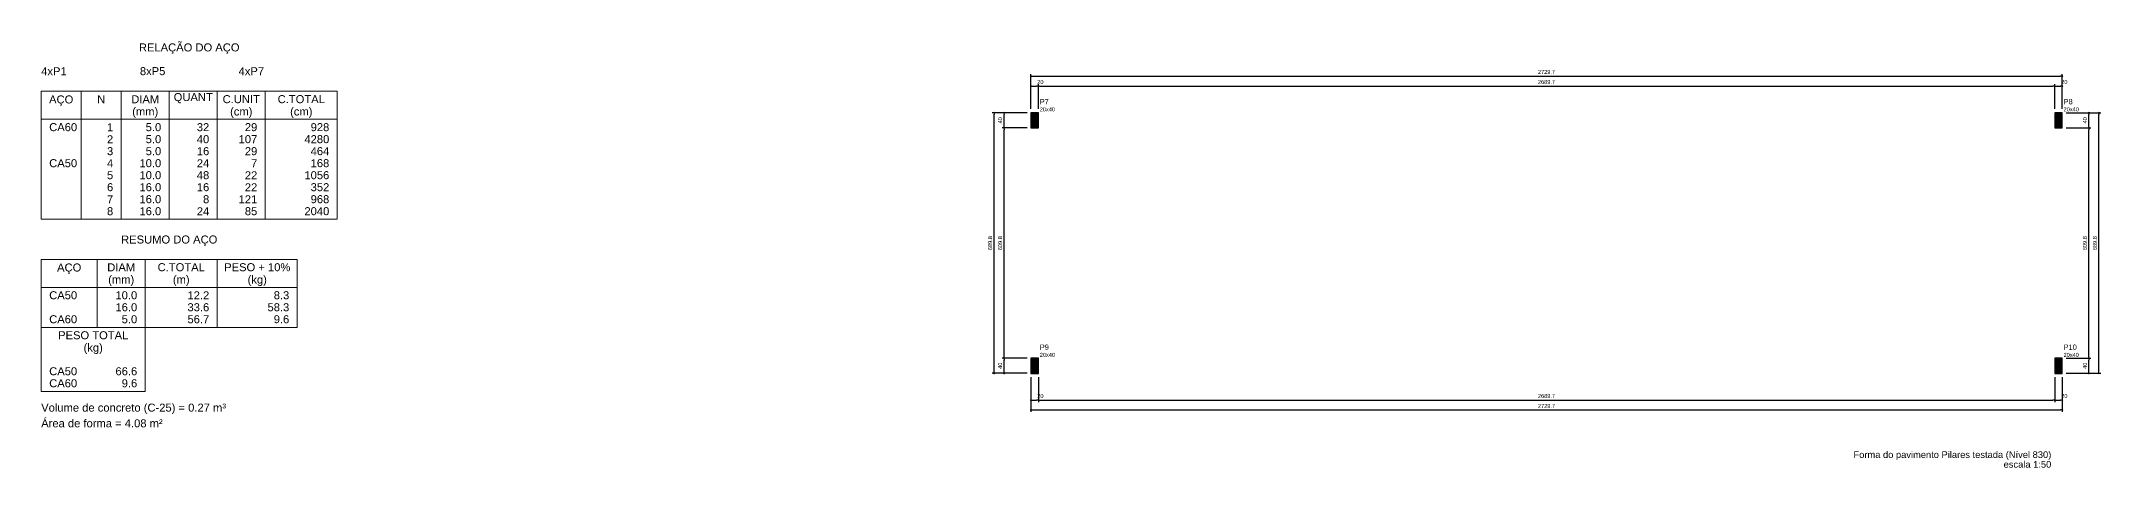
# Model space of a CAD drawing. Header units: millimetres. Extents: x 180 to 11148, y -1598 to 1045.
# Drawn here: x 3029.9 to 3138.9, y 18.9 to 41.5 of the extents above; entities that cross this region are included whole.
import ezdxf

# ---------------------------------------------------------------- set-up
doc = ezdxf.new("R2010")
doc.units = ezdxf.units.MM
doc.header["$MEASUREMENT"] = 0
for name, color, linetype, lineweight in [('DT-Relação do aço', 9, 'Continuous', 5), ('FO-Cotas', 5, 'Continuous', 5), ('FO-Hachura pilar que morre', 106, 'Continuous', 5), ('FO-Pilares', 4, 'Continuous', 30), ('FO-Textos dos pilares', 7, 'Continuous', 5), ('FO-Títulos', 1, 'Continuous', 20)]:
    doc.layers.add(name, color=color, linetype=linetype, lineweight=lineweight)
doc.styles.add('Arial', font='arial.ttf')
doc.dimstyles.new('UM_50.000000', dxfattribs={"dimtxt": 0.18, "dimasz": 0.1, "dimexe": 0.1, "dimexo": 0.2, "dimgap": 0, "dimtad": 1, "dimtih": 1, "dimtoh": 1, "dimdec": 1, "dimlfac": 50, "dimzin": 0, "dimdsep": 46, "dimtxsty": 'Standard', "dimcen": 0.09, "dimdle": 0.1, "dimadec": 1, "dimazin": 2, "dimtfac": 1, "dimtdec": 4, "dimtofl": 0, "dimtmove": 0, "dimatfit": 3, "dimfxl": 1, "dimtolj": 1, "dimarcsym": 0})

# ---------------------------------------------------------------- blocks, each defined once
blk = doc.blocks.new('_Dot')
at = {"color": 0, "linetype": 'ByBlock', "lineweight": -2}
blk.add_line((-0.5, 0), (-1, 0), dxfattribs=at)
at = {"color": 0, "linetype": 'ByBlock', "const_width": 0.5}
blk.add_lwpolyline([(-0.25, 0, 1), (0.25, 0, 1)], format="xyb", close=True, dxfattribs=at)
blk = doc.blocks.new('*D821')
at = {"layer": 'Defpoints', "color": 0, "transparency": 16777216}
for p in [(3082.67, 39.14), (3082.27, 37.73), (3082.67, 37.73)]:
    blk.add_point(p, dxfattribs=at)
at = {"layer": 'FO-Cotas', "color": 0, "lineweight": -2, "transparency": 16777216}
for p, q in [((3082.27, 37.93), (3082.27, 39.24)), ((3082.37, 39.14), (3082.57, 39.14)), ((3082.67, 37.93), (3082.67, 39.24))]:
    blk.add_line(p, q, dxfattribs=at)
at = {"layer": 'FO-Cotas', "color": 0, "lineweight": -2, "transparency": 16777216, "xscale": 0.1000000014901161, "yscale": 0.1000000014901161, "zscale": 0.1000000014901161, "rotation": 180}
blk.add_blockref('_Dot', (3082.27, 39.14), dxfattribs=at)
at = {"layer": 'FO-Cotas', "color": 0, "lineweight": -2, "transparency": 16777216, "xscale": 0.1000000014901161, "yscale": 0.1000000014901161, "zscale": 0.1000000014901161}
blk.add_blockref('_Dot', (3082.67, 39.14), dxfattribs=at)
at = {"layer": 'FO-Cotas', "transparency": 16777216, "insert": (3082.77, 39.36), "char_height": 0.212, "attachment_point": 5, "rotation": 0.0057, "style": 'Arial'}
blk.add_mtext('\\A1;20', dxfattribs=at)
blk = doc.blocks.new('*D822')
at = {"layer": 'Defpoints', "color": 0, "transparency": 16777216}
for p in [(3136.46, 39.14), (3082.67, 37.73), (3136.46, 37.73)]:
    blk.add_point(p, dxfattribs=at)
at = {"layer": 'FO-Cotas', "color": 0, "lineweight": -2, "transparency": 16777216}
for p, q in [((3082.67, 37.93), (3082.67, 39.24)), ((3082.77, 39.14), (3136.36, 39.14)), ((3136.46, 37.93), (3136.46, 39.24))]:
    blk.add_line(p, q, dxfattribs=at)
at = {"layer": 'FO-Cotas', "color": 0, "lineweight": -2, "transparency": 16777216, "xscale": 0.1000000014901161, "yscale": 0.1000000014901161, "zscale": 0.1000000014901161, "rotation": 180}
blk.add_blockref('_Dot', (3082.67, 39.14), dxfattribs=at)
at = {"layer": 'FO-Cotas', "color": 0, "lineweight": -2, "transparency": 16777216, "xscale": 0.1000000014901161, "yscale": 0.1000000014901161, "zscale": 0.1000000014901161}
blk.add_blockref('_Dot', (3136.46, 39.14), dxfattribs=at)
at = {"layer": 'FO-Cotas', "transparency": 16777216, "insert": (3109.56, 39.36), "char_height": 0.212, "attachment_point": 5, "rotation": 0.0057, "style": 'Arial'}
blk.add_mtext('\\A1;2689.7', dxfattribs=at)
blk = doc.blocks.new('*D823')
at = {"layer": 'Defpoints', "color": 0, "transparency": 16777216}
for p in [(3136.86, 39.14), (3136.46, 37.73), (3136.86, 37.73)]:
    blk.add_point(p, dxfattribs=at)
at = {"layer": 'FO-Cotas', "color": 0, "lineweight": -2, "transparency": 16777216}
for p, q in [((3136.46, 37.93), (3136.46, 39.24)), ((3136.56, 39.14), (3136.76, 39.14)), ((3136.86, 37.93), (3136.86, 39.24))]:
    blk.add_line(p, q, dxfattribs=at)
at = {"layer": 'FO-Cotas', "color": 0, "lineweight": -2, "transparency": 16777216, "xscale": 0.1000000014901161, "yscale": 0.1000000014901161, "zscale": 0.1000000014901161, "rotation": 180}
blk.add_blockref('_Dot', (3136.46, 39.14), dxfattribs=at)
at = {"layer": 'FO-Cotas', "color": 0, "lineweight": -2, "transparency": 16777216, "xscale": 0.1000000014901161, "yscale": 0.1000000014901161, "zscale": 0.1000000014901161}
blk.add_blockref('_Dot', (3136.86, 39.14), dxfattribs=at)
at = {"layer": 'FO-Cotas', "transparency": 16777216, "insert": (3136.97, 39.36), "char_height": 0.212, "attachment_point": 5, "rotation": 0.0057, "style": 'Arial'}
blk.add_mtext('\\A1;20', dxfattribs=at)
blk = doc.blocks.new('*D824')
at = {"layer": 'Defpoints', "color": 0, "transparency": 16777216}
for p in [(3136.86, 39.67), (3082.27, 37.73), (3136.86, 37.73)]:
    blk.add_point(p, dxfattribs=at)
at = {"layer": 'FO-Cotas', "color": 0, "lineweight": -2, "transparency": 16777216}
for p, q in [((3082.27, 37.93), (3082.27, 39.77)), ((3082.37, 39.67), (3136.76, 39.67)), ((3136.86, 37.93), (3136.86, 39.77))]:
    blk.add_line(p, q, dxfattribs=at)
at = {"layer": 'FO-Cotas', "color": 0, "lineweight": -2, "transparency": 16777216, "xscale": 0.1000000014901161, "yscale": 0.1000000014901161, "zscale": 0.1000000014901161, "rotation": 180}
blk.add_blockref('_Dot', (3082.27, 39.67), dxfattribs=at)
at = {"layer": 'FO-Cotas', "color": 0, "lineweight": -2, "transparency": 16777216, "xscale": 0.1000000014901161, "yscale": 0.1000000014901161, "zscale": 0.1000000014901161}
blk.add_blockref('_Dot', (3136.86, 39.67), dxfattribs=at)
at = {"layer": 'FO-Cotas', "transparency": 16777216, "insert": (3109.56, 39.89), "char_height": 0.212, "attachment_point": 5, "rotation": 0.0057, "style": 'Arial'}
blk.add_mtext('\\A1;2729.7', dxfattribs=at)
blk = doc.blocks.new('*D825')
at = {"layer": 'Defpoints', "color": 0, "transparency": 16777216}
for p in [(3082.27, 23.94), (3082.67, 23.94), (3082.67, 22.52)]:
    blk.add_point(p, dxfattribs=at)
at = {"layer": 'FO-Cotas', "color": 0, "lineweight": -2, "transparency": 16777216}
for p, q in [((3082.27, 23.74), (3082.27, 22.42)), ((3082.67, 23.74), (3082.67, 22.42)), ((3082.37, 22.52), (3082.57, 22.52))]:
    blk.add_line(p, q, dxfattribs=at)
at = {"layer": 'FO-Cotas', "color": 0, "lineweight": -2, "transparency": 16777216, "xscale": 0.1000000014901161, "yscale": 0.1000000014901161, "zscale": 0.1000000014901161, "rotation": 180}
blk.add_blockref('_Dot', (3082.27, 22.52), dxfattribs=at)
at = {"layer": 'FO-Cotas', "color": 0, "lineweight": -2, "transparency": 16777216, "xscale": 0.1000000014901161, "yscale": 0.1000000014901161, "zscale": 0.1000000014901161}
blk.add_blockref('_Dot', (3082.67, 22.52), dxfattribs=at)
at = {"layer": 'FO-Cotas', "transparency": 16777216, "insert": (3082.77, 22.74), "char_height": 0.212, "attachment_point": 5, "rotation": 0.0057, "style": 'Arial'}
blk.add_mtext('\\A1;20', dxfattribs=at)
blk = doc.blocks.new('*D826')
at = {"layer": 'Defpoints', "color": 0, "transparency": 16777216}
for p in [(3082.67, 23.94), (3136.46, 23.94), (3136.46, 22.52)]:
    blk.add_point(p, dxfattribs=at)
at = {"layer": 'FO-Cotas', "color": 0, "lineweight": -2, "transparency": 16777216}
for p, q in [((3082.67, 23.74), (3082.67, 22.42)), ((3136.46, 23.74), (3136.46, 22.42)), ((3082.77, 22.52), (3136.36, 22.52))]:
    blk.add_line(p, q, dxfattribs=at)
at = {"layer": 'FO-Cotas', "color": 0, "lineweight": -2, "transparency": 16777216, "xscale": 0.1000000014901161, "yscale": 0.1000000014901161, "zscale": 0.1000000014901161, "rotation": 180}
blk.add_blockref('_Dot', (3082.67, 22.52), dxfattribs=at)
at = {"layer": 'FO-Cotas', "color": 0, "lineweight": -2, "transparency": 16777216, "xscale": 0.1000000014901161, "yscale": 0.1000000014901161, "zscale": 0.1000000014901161}
blk.add_blockref('_Dot', (3136.46, 22.52), dxfattribs=at)
at = {"layer": 'FO-Cotas', "transparency": 16777216, "insert": (3109.56, 22.74), "char_height": 0.212, "attachment_point": 5, "rotation": 0.0057, "style": 'Arial'}
blk.add_mtext('\\A1;2689.7', dxfattribs=at)
blk = doc.blocks.new('*D827')
at = {"layer": 'Defpoints', "color": 0, "transparency": 16777216}
for p in [(3136.46, 23.94), (3136.86, 23.94), (3136.86, 22.52)]:
    blk.add_point(p, dxfattribs=at)
at = {"layer": 'FO-Cotas', "color": 0, "lineweight": -2, "transparency": 16777216}
for p, q in [((3136.46, 23.74), (3136.46, 22.42)), ((3136.86, 23.74), (3136.86, 22.42)), ((3136.56, 22.52), (3136.76, 22.52))]:
    blk.add_line(p, q, dxfattribs=at)
at = {"layer": 'FO-Cotas', "color": 0, "lineweight": -2, "transparency": 16777216, "xscale": 0.1000000014901161, "yscale": 0.1000000014901161, "zscale": 0.1000000014901161, "rotation": 180}
blk.add_blockref('_Dot', (3136.46, 22.52), dxfattribs=at)
at = {"layer": 'FO-Cotas', "color": 0, "lineweight": -2, "transparency": 16777216, "xscale": 0.1000000014901161, "yscale": 0.1000000014901161, "zscale": 0.1000000014901161}
blk.add_blockref('_Dot', (3136.86, 22.52), dxfattribs=at)
at = {"layer": 'FO-Cotas', "transparency": 16777216, "insert": (3136.97, 22.74), "char_height": 0.212, "attachment_point": 5, "rotation": 0.0057, "style": 'Arial'}
blk.add_mtext('\\A1;20', dxfattribs=at)
blk = doc.blocks.new('*D828')
at = {"layer": 'Defpoints', "color": 0, "transparency": 16777216}
for p in [(3082.27, 23.94), (3136.86, 23.94), (3136.86, 22)]:
    blk.add_point(p, dxfattribs=at)
at = {"layer": 'FO-Cotas', "color": 0, "lineweight": -2, "transparency": 16777216}
for p, q in [((3082.27, 23.74), (3082.27, 21.9)), ((3136.86, 23.74), (3136.86, 21.9)), ((3082.37, 22), (3136.76, 22))]:
    blk.add_line(p, q, dxfattribs=at)
at = {"layer": 'FO-Cotas', "color": 0, "lineweight": -2, "transparency": 16777216, "xscale": 0.1000000014901161, "yscale": 0.1000000014901161, "zscale": 0.1000000014901161, "rotation": 180}
blk.add_blockref('_Dot', (3082.27, 22), dxfattribs=at)
at = {"layer": 'FO-Cotas', "color": 0, "lineweight": -2, "transparency": 16777216, "xscale": 0.1000000014901161, "yscale": 0.1000000014901161, "zscale": 0.1000000014901161}
blk.add_blockref('_Dot', (3136.86, 22), dxfattribs=at)
at = {"layer": 'FO-Cotas', "transparency": 16777216, "insert": (3109.56, 22.21), "char_height": 0.212, "attachment_point": 5, "rotation": 0.0057, "style": 'Arial'}
blk.add_mtext('\\A1;2729.7', dxfattribs=at)
blk = doc.blocks.new('*D829')
at = {"layer": 'Defpoints', "color": 0, "transparency": 16777216}
for p in [(3080.85, 24.74), (3082.27, 24.74), (3082.27, 23.94)]:
    blk.add_point(p, dxfattribs=at)
at = {"layer": 'FO-Cotas', "color": 0, "lineweight": -2, "transparency": 16777216}
for p, q in [((3082.07, 24.74), (3080.75, 24.74)), ((3080.85, 24.04), (3080.85, 24.64)), ((3082.07, 23.94), (3080.75, 23.94))]:
    blk.add_line(p, q, dxfattribs=at)
at = {"layer": 'FO-Cotas', "color": 0, "lineweight": -2, "transparency": 16777216, "xscale": 0.1000000014901161, "yscale": 0.1000000014901161, "zscale": 0.1000000014901161}
for p, rotation in [((3080.85, 24.74), 90), ((3080.85, 23.94), 270)]:
    blk.add_blockref('_Dot', p, dxfattribs=dict(at, rotation=rotation))
at = {"layer": 'FO-Cotas', "transparency": 16777216, "insert": (3080.64, 24.34), "char_height": 0.212, "attachment_point": 5, "rotation": 90, "style": 'Arial'}
blk.add_mtext('\\A1;40', dxfattribs=at)
blk = doc.blocks.new('*D830')
at = {"layer": 'Defpoints', "color": 0, "transparency": 16777216}
for p in [(3080.85, 36.93), (3082.27, 36.93), (3082.27, 24.74)]:
    blk.add_point(p, dxfattribs=at)
at = {"layer": 'FO-Cotas', "color": 0, "lineweight": -2, "transparency": 16777216}
for p, q in [((3082.07, 36.93), (3080.75, 36.93)), ((3080.85, 24.84), (3080.85, 36.83)), ((3082.07, 24.74), (3080.75, 24.74))]:
    blk.add_line(p, q, dxfattribs=at)
at = {"layer": 'FO-Cotas', "color": 0, "lineweight": -2, "transparency": 16777216, "xscale": 0.1000000014901161, "yscale": 0.1000000014901161, "zscale": 0.1000000014901161}
for p, rotation in [((3080.85, 36.93), 90), ((3080.85, 24.74), 270)]:
    blk.add_blockref('_Dot', p, dxfattribs=dict(at, rotation=rotation))
at = {"layer": 'FO-Cotas', "transparency": 16777216, "insert": (3080.64, 30.83), "char_height": 0.212, "attachment_point": 5, "rotation": 90, "style": 'Arial'}
blk.add_mtext('\\A1;609.8', dxfattribs=at)
blk = doc.blocks.new('*D831')
at = {"layer": 'Defpoints', "color": 0, "transparency": 16777216}
for p in [(3080.85, 37.73), (3082.27, 37.73), (3082.27, 36.93)]:
    blk.add_point(p, dxfattribs=at)
at = {"layer": 'FO-Cotas', "color": 0, "lineweight": -2, "transparency": 16777216}
for p, q in [((3082.07, 37.73), (3080.75, 37.73)), ((3080.85, 37.03), (3080.85, 37.63)), ((3082.07, 36.93), (3080.75, 36.93))]:
    blk.add_line(p, q, dxfattribs=at)
at = {"layer": 'FO-Cotas', "color": 0, "lineweight": -2, "transparency": 16777216, "xscale": 0.1000000014901161, "yscale": 0.1000000014901161, "zscale": 0.1000000014901161}
for p, rotation in [((3080.85, 37.73), 90), ((3080.85, 36.93), 270)]:
    blk.add_blockref('_Dot', p, dxfattribs=dict(at, rotation=rotation))
at = {"layer": 'FO-Cotas', "transparency": 16777216, "insert": (3080.64, 37.33), "char_height": 0.212, "attachment_point": 5, "rotation": 90, "style": 'Arial'}
blk.add_mtext('\\A1;40', dxfattribs=at)
blk = doc.blocks.new('*D832')
at = {"layer": 'Defpoints', "color": 0, "transparency": 16777216}
for p in [(3080.32, 37.73), (3082.27, 37.73), (3082.27, 23.94)]:
    blk.add_point(p, dxfattribs=at)
at = {"layer": 'FO-Cotas', "color": 0, "lineweight": -2, "transparency": 16777216}
for p, q in [((3082.07, 37.73), (3080.22, 37.73)), ((3080.32, 24.04), (3080.32, 37.63)), ((3082.07, 23.94), (3080.22, 23.94))]:
    blk.add_line(p, q, dxfattribs=at)
at = {"layer": 'FO-Cotas', "color": 0, "lineweight": -2, "transparency": 16777216, "xscale": 0.1000000014901161, "yscale": 0.1000000014901161, "zscale": 0.1000000014901161}
for p, rotation in [((3080.32, 37.73), 90), ((3080.32, 23.94), 270)]:
    blk.add_blockref('_Dot', p, dxfattribs=dict(at, rotation=rotation))
at = {"layer": 'FO-Cotas', "transparency": 16777216, "insert": (3080.11, 30.83), "char_height": 0.212, "attachment_point": 5, "rotation": 90, "style": 'Arial'}
blk.add_mtext('\\A1;689.8', dxfattribs=at)
blk = doc.blocks.new('*D833')
at = {"layer": 'Defpoints', "color": 0, "transparency": 16777216}
for p in [(3136.86, 24.74), (3138.27, 24.74), (3136.86, 23.94)]:
    blk.add_point(p, dxfattribs=at)
at = {"layer": 'FO-Cotas', "color": 0, "lineweight": -2, "transparency": 16777216}
for p, q in [((3137.06, 24.74), (3138.37, 24.74)), ((3138.27, 24.04), (3138.27, 24.64)), ((3137.06, 23.94), (3138.37, 23.94))]:
    blk.add_line(p, q, dxfattribs=at)
at = {"layer": 'FO-Cotas', "color": 0, "lineweight": -2, "transparency": 16777216, "xscale": 0.1000000014901161, "yscale": 0.1000000014901161, "zscale": 0.1000000014901161}
for p, rotation in [((3138.27, 24.74), 90), ((3138.27, 23.94), 270)]:
    blk.add_blockref('_Dot', p, dxfattribs=dict(at, rotation=rotation))
at = {"layer": 'FO-Cotas', "transparency": 16777216, "insert": (3138.06, 24.34), "char_height": 0.212, "attachment_point": 5, "rotation": 90, "style": 'Arial'}
blk.add_mtext('\\A1;40', dxfattribs=at)
blk = doc.blocks.new('*D834')
at = {"layer": 'Defpoints', "color": 0, "transparency": 16777216}
for p in [(3136.86, 36.93), (3138.27, 36.93), (3136.86, 24.74)]:
    blk.add_point(p, dxfattribs=at)
at = {"layer": 'FO-Cotas', "color": 0, "lineweight": -2, "transparency": 16777216}
for p, q in [((3137.06, 36.93), (3138.37, 36.93)), ((3138.27, 24.84), (3138.27, 36.83)), ((3137.06, 24.74), (3138.37, 24.74))]:
    blk.add_line(p, q, dxfattribs=at)
at = {"layer": 'FO-Cotas', "color": 0, "lineweight": -2, "transparency": 16777216, "xscale": 0.1000000014901161, "yscale": 0.1000000014901161, "zscale": 0.1000000014901161}
for p, rotation in [((3138.27, 36.93), 90), ((3138.27, 24.74), 270)]:
    blk.add_blockref('_Dot', p, dxfattribs=dict(at, rotation=rotation))
at = {"layer": 'FO-Cotas', "transparency": 16777216, "insert": (3138.06, 30.83), "char_height": 0.212, "attachment_point": 5, "rotation": 90, "style": 'Arial'}
blk.add_mtext('\\A1;609.8', dxfattribs=at)
blk = doc.blocks.new('*D835')
at = {"layer": 'Defpoints', "color": 0, "transparency": 16777216}
for p in [(3136.86, 37.73), (3138.27, 37.73), (3136.86, 36.93)]:
    blk.add_point(p, dxfattribs=at)
at = {"layer": 'FO-Cotas', "color": 0, "lineweight": -2, "transparency": 16777216}
for p, q in [((3137.06, 37.73), (3138.37, 37.73)), ((3138.27, 37.03), (3138.27, 37.63)), ((3137.06, 36.93), (3138.37, 36.93))]:
    blk.add_line(p, q, dxfattribs=at)
at = {"layer": 'FO-Cotas', "color": 0, "lineweight": -2, "transparency": 16777216, "xscale": 0.1000000014901161, "yscale": 0.1000000014901161, "zscale": 0.1000000014901161}
for p, rotation in [((3138.27, 37.73), 90), ((3138.27, 36.93), 270)]:
    blk.add_blockref('_Dot', p, dxfattribs=dict(at, rotation=rotation))
at = {"layer": 'FO-Cotas', "transparency": 16777216, "insert": (3138.06, 37.33), "char_height": 0.212, "attachment_point": 5, "rotation": 90, "style": 'Arial'}
blk.add_mtext('\\A1;40', dxfattribs=at)
blk = doc.blocks.new('*D836')
at = {"layer": 'Defpoints', "color": 0, "transparency": 16777216}
for p in [(3136.86, 37.73), (3138.8, 37.73), (3136.86, 23.94)]:
    blk.add_point(p, dxfattribs=at)
at = {"layer": 'FO-Cotas', "color": 0, "lineweight": -2, "transparency": 16777216}
for p, q in [((3137.06, 37.73), (3138.9, 37.73)), ((3138.8, 24.04), (3138.8, 37.63)), ((3137.06, 23.94), (3138.9, 23.94))]:
    blk.add_line(p, q, dxfattribs=at)
at = {"layer": 'FO-Cotas', "color": 0, "lineweight": -2, "transparency": 16777216, "xscale": 0.1000000014901161, "yscale": 0.1000000014901161, "zscale": 0.1000000014901161}
for p, rotation in [((3138.8, 37.73), 90), ((3138.8, 23.94), 270)]:
    blk.add_blockref('_Dot', p, dxfattribs=dict(at, rotation=rotation))
at = {"layer": 'FO-Cotas', "transparency": 16777216, "insert": (3138.59, 30.83), "char_height": 0.212, "attachment_point": 5, "rotation": 90, "style": 'Arial'}
blk.add_mtext('\\A1;689.8', dxfattribs=at)

msp = doc.modelspace()

# ---------------------------------------------------------------- hatches: boundary and pattern name
at = {"layer": 'FO-Hachura pilar que morre', "linetype": 'Continuous'}
for points in [[(3082.2656, 36.9329), (3082.4656, 36.9329), (3082.6656, 36.9329), (3082.6656, 37.3329), (3082.6656, 37.7329), (3082.4656, 37.7329), (3082.2656, 37.7329), (3082.2656, 37.3329)], [(3136.4592, 36.9329), (3136.6592, 36.9329), (3136.8592, 36.9329), (3136.8592, 37.3329), (3136.8592, 37.7329), (3136.6592, 37.7329), (3136.4592, 37.7329), (3136.4592, 37.3329)], [(3082.2656, 23.9369), (3082.4656, 23.9369), (3082.6656, 23.9369), (3082.6656, 24.3369), (3082.6656, 24.7369), (3082.4656, 24.7369), (3082.2656, 24.7369), (3082.2656, 24.3369)], [(3136.4592, 23.9369), (3136.6592, 23.9369), (3136.8592, 23.9369), (3136.8592, 24.3369), (3136.8592, 24.7369), (3136.6592, 24.7369), (3136.4592, 24.7369), (3136.4592, 24.3369)]]:
    msp.add_hatch(color=256, dxfattribs=at).paths.add_polyline_path(points)

# ---------------------------------------------------------------- linework, layer by layer
at = {"layer": 'DT-Relação do aço', "linetype": 'Continuous'}
for p, q in [((3029.8798, 38.8681), (3045.553, 38.8681)), ((3029.8798, 38.8681), (3029.8798, 32.0905)), ((3031.9978, 38.8681), (3031.9978, 32.0905)), ((3034.1158, 38.8681), (3034.1158, 32.0905)), ((3036.6574, 38.8681), (3036.6574, 32.0905)), ((3039.199, 38.8681), (3039.199, 32.0905)), ((3041.7406, 38.8681), (3041.7406, 32.0905)), ((3045.553, 38.8681), (3045.553, 32.0905)), ((3029.8798, 37.3855), (3045.553, 37.3855)), ((3029.8798, 32.0905), (3045.553, 32.0905)), ((3029.8798, 29.9725), (3029.8798, 26.3719)), ((3029.8798, 29.9725), (3043.435, 29.9725)), ((3032.845, 29.9725), (3032.845, 26.3719)), ((3035.3866, 29.9725), (3035.3866, 26.3719)), ((3039.199, 29.9725), (3039.199, 26.3719)), ((3043.435, 29.9725), (3043.435, 26.3719)), ((3029.8798, 28.4899), (3043.435, 28.4899)), ((3029.8798, 26.3719), (3043.435, 26.3719)), ((3029.8798, 26.3719), (3029.8798, 22.9831)), ((3035.3866, 22.9831), (3035.3866, 26.3719)), ((3029.8798, 22.9831), (3035.3866, 22.9831))]:
    msp.add_line(p, q, dxfattribs=at)
at = {"layer": 'FO-Pilares'}
for points in [[(3082.2656, 36.9329), (3082.4656, 36.9329), (3082.6656, 36.9329), (3082.6656, 37.3329), (3082.6656, 37.7329), (3082.4656, 37.7329), (3082.2656, 37.7329), (3082.2656, 37.3329), (3082.2656, 36.9329)], [(3136.4592, 36.9329), (3136.6592, 36.9329), (3136.8592, 36.9329), (3136.8592, 37.3329), (3136.8592, 37.7329), (3136.6592, 37.7329), (3136.4592, 37.7329), (3136.4592, 37.3329), (3136.4592, 36.9329)], [(3082.2656, 23.9369), (3082.4656, 23.9369), (3082.6656, 23.9369), (3082.6656, 24.3369), (3082.6656, 24.7369), (3082.4656, 24.7369), (3082.2656, 24.7369), (3082.2656, 24.3369), (3082.2656, 23.9369)], [(3136.4592, 23.9369), (3136.6592, 23.9369), (3136.8592, 23.9369), (3136.8592, 24.3369), (3136.8592, 24.7369), (3136.6592, 24.7369), (3136.4592, 24.7369), (3136.4592, 24.3369), (3136.4592, 23.9369)]]:
    msp.add_lwpolyline(points, close=True, dxfattribs=at)

# ---------------------------------------------------------------- texts
at = {"layer": 'DT-Relação do aço', "linetype": 'Continuous', "char_height": 0.4236, "line_spacing_factor": 0.798, "style": 'Arial'}
for s, insert, width, attachment_point in [('RELAÇÃO DO AÇO', (3037.716, 40.8467), 10.681309, 8), ('4xP1', (3029.8798, 39.7153), 2.70451, 7), ('8xP5', (3035.1042, 39.7153), 2.70451, 7), ('4xP7', (3040.3286, 39.7153), 2.70451, 7), ('AÇO', (3030.939, 38.0927), 2.571255, 8), ('N', (3033.0568, 38.2327), 0.856892, 8), ('DIAM', (3035.3866, 38.2327), 2.966387, 8), ('QUANT', (3037.9282, 38.2327), 4.152941, 8), ('C.UNIT', (3040.4698, 38.2327), 3.954796, 8), ('C.TOTAL', (3043.6468, 38.2327), 5.010412, 8), ('(mm)', (3035.387, 37.4577), 2.767082, 8), ('(cm)', (3040.47, 37.4577), 2.37195, 8), ('(cm)', (3043.647, 37.4577), 2.37195, 8), ('RESUMO DO AÇO', (3036.657, 30.6797), 10.218391, 8), ('AÇO', (3031.362, 29.1977), 2.571255, 8), ('DIAM', (3034.1158, 29.3371), 2.966387, 8), ('C.TOTAL', (3037.2928, 29.3371), 5.010412, 8), ('PESO + 10%', (3041.317, 29.3371), 7.024311, 8), ('(mm)', (3034.116, 28.5617), 2.767082, 8), ('(m)', (3037.293, 28.5617), 1.778673, 8), ('(kg)', (3041.317, 28.5617), 2.043446, 8), ('CA50', (3030.3034, 27.8545), 2.968125, 7), ('10.0', (3034.963, 27.8545), 2.309378, 9), ('16.0', (3034.963, 27.2191), 2.309378, 9), ('33.6', (3038.7754, 27.2191), 2.309378, 9), ('12.2', (3038.7754, 27.8545), 2.309378, 9), ('58.3', (3043.0114, 27.2191), 2.309378, 9), ('8.3', (3043.0114, 27.8545), 1.649473, 9), ('CA60', (3030.3034, 26.5837), 2.968125, 7), ('PESO TOTAL', (3032.6332, 25.7365), 7.450729, 8), ('5.0', (3034.963, 26.5837), 1.649473, 9), ('56.7', (3038.7754, 26.5837), 2.309378, 9), ('9.6', (3043.0114, 26.5837), 1.649473, 9), ('(kg)', (3032.633, 24.9617), 2.043446, 8), ('CA50', (3030.3034, 23.8303), 2.968125, 7), ('66.6', (3034.963, 23.8303), 2.309378, 9), ('CA60', (3030.3034, 23.1949), 2.968125, 7), ('9.6', (3034.963, 23.1949), 1.649473, 9), ('Volume de concreto (C-25) = 0.27 m³', (3029.88, 21.7847), 19.619866, 7), ('Área de forma = 4.08 m²', (3029.8798, 21.0769), 12.893353, 7)]:
    msp.add_mtext(s, dxfattribs=dict(at, insert=insert, width=width, attachment_point=attachment_point))
at = {"layer": 'DT-Relação do aço', "color": 9, "linetype": 'Continuous', "char_height": 0.4236, "line_spacing_factor": 0.798, "style": 'Arial'}
for s, insert, width, attachment_point in [('CA60', (3030.3034, 36.7501), 2.968125, 7), ('1', (3033.6922, 36.7501), 0.659905, 9), ('5.0', (3036.2338, 36.7501), 1.649473, 9), ('32', (3038.7754, 36.7501), 1.31981, 9), ('29', (3041.317, 36.7501), 1.31981, 9), ('928', (3045.1294, 36.7501), 1.979715, 9), ('2', (3033.6922, 36.1147), 0.659905, 9), ('5.0', (3036.2338, 36.1147), 1.649473, 9), ('40', (3038.7754, 36.1147), 1.31981, 9), ('107', (3041.317, 36.1147), 1.979715, 9), ('4280', (3045.1294, 36.1147), 2.639621, 9), ('CA50', (3030.3034, 34.8439), 2.968125, 7), ('4', (3033.6922, 34.8439), 0.659905, 9), ('3', (3033.6922, 35.4793), 0.659905, 9), ('10.0', (3036.2338, 34.8439), 2.309378, 9), ('5.0', (3036.2338, 35.4793), 1.649473, 9), ('24', (3038.7754, 34.8439), 1.31981, 9), ('16', (3038.7754, 35.4793), 1.31981, 9), ('29', (3041.317, 35.4793), 1.31981, 9), ('7', (3041.317, 34.8439), 0.659905, 9), ('464', (3045.1294, 35.4793), 1.979715, 9), ('168', (3045.1294, 34.8439), 1.979715, 9), ('5', (3033.6922, 34.2085), 0.659905, 9), ('6', (3033.6922, 33.5731), 0.659905, 9), ('10.0', (3036.2338, 34.2085), 2.309378, 9), ('16.0', (3036.2338, 33.5731), 2.309378, 9), ('48', (3038.7754, 34.2085), 1.31981, 9), ('16', (3038.7754, 33.5731), 1.31981, 9), ('22', (3041.317, 34.2085), 1.31981, 9), ('22', (3041.317, 33.5731), 1.31981, 9), ('1056', (3045.1294, 34.2085), 2.639621, 9), ('352', (3045.1294, 33.5731), 1.979715, 9), ('8', (3033.6922, 32.3023), 0.659905, 9), ('7', (3033.6922, 32.9377), 0.659905, 9), ('16.0', (3036.2338, 32.9377), 2.309378, 9), ('16.0', (3036.2338, 32.3023), 2.309378, 9), ('24', (3038.7754, 32.3023), 1.31981, 9), ('8', (3038.7754, 32.9377), 0.659905, 9), ('121', (3041.317, 32.9377), 1.979715, 9), ('85', (3041.317, 32.3023), 1.31981, 9), ('2040', (3045.1294, 32.3023), 2.639621, 9), ('968', (3045.1294, 32.9377), 1.979715, 9)]:
    msp.add_mtext(s, dxfattribs=dict(at, insert=insert, width=width, attachment_point=attachment_point))
at = {"layer": 'FO-Textos dos pilares', "attachment_point": 7, "line_spacing_factor": 0.798, "style": 'Arial'}
for s, insert, char_height, width in [('P7', (3082.7362, 38.1742), 0.2824, 0.962202), ('P8', (3136.9298, 38.1742), 0.2824, 0.962202), ('20x40', (3082.7362, 37.8035), 0.2118, 1.626854), ('20x40', (3136.9298, 37.8035), 0.2118, 1.626854), ('P9', (3082.7362, 25.1782), 0.2824, 0.962202), ('P10', (3136.9298, 25.1782), 0.2824, 1.399219), ('20x40', (3082.7362, 24.8075), 0.2118, 1.626854), ('20x40', (3136.9298, 24.8075), 0.2118, 1.626854)]:
    msp.add_mtext(s, dxfattribs=dict(at, insert=insert, char_height=char_height, width=width))
at = {"layer": 'FO-Títulos', "char_height": 0.353, "attachment_point": 9, "line_spacing_factor": 0.798, "style": 'Arial'}
for s, insert, width in [('Forma do pavimento Pilares testada (Nível 830)', (3136.2793, 19.3519), 21.072068), ('escala 1:50', (3136.2793, 18.9389), 5.079355)]:
    msp.add_mtext(s, dxfattribs=dict(at, insert=insert, width=width))

# ---------------------------------------------------------------- dimensions: what is measured, and where the dimension line sits
at = {"layer": 'FO-Cotas'}
for base, p1, p2, picture, middle in [((3136.8592, 39.6744), (3082.2656, 37.7329), (3136.8592, 37.7329), '*D824', (3109.5624, 39.8862)), ((3082.6656, 39.1449), (3082.2656, 37.7329), (3082.6656, 37.7329), '*D821', (3082.7715, 39.3567)), ((3136.4592, 39.1449), (3082.6656, 37.7329), (3136.4592, 37.7329), '*D822', (3109.5624, 39.3567)), ((3136.8592, 39.1449), (3136.4592, 37.7329), (3136.8592, 37.7329), '*D823', (3136.9651, 39.3567)), ((3082.6656, 22.5249), (3082.2656, 23.9369), (3082.6656, 23.9369), '*D825', (3082.7715, 22.7367)), ((3136.8592, 21.9954), (3082.2656, 23.9369), (3136.8592, 23.9369), '*D828', (3109.5624, 22.2072)), ((3136.4592, 22.5249), (3082.6656, 23.9369), (3136.4592, 23.9369), '*D826', (3109.5624, 22.7367)), ((3136.8592, 22.5249), (3136.4592, 23.9369), (3136.8592, 23.9369), '*D827', (3136.9651, 22.7367))]:
    dim = msp.add_linear_dim(base=base, p1=p1, p2=p2, dimstyle='UM_50.000000', override={"dimtxt": 0.2118, "dimasz": 0.1, "dimexe": 0.1, "dimexo": 0.2, "dimtad": 1, "dimtih": 0, "dimtoh": 0, "dimdec": 1, "dimlfac": 50, "dimzin": 8, "dimtxsty": 'Arial', "dimblk": 'Dot', "dimblk1": 'Dot', "dimblk2": 'Dot', "dimsah": 1, "dimdle": 0.1, "dimse1": 0, "dimse2": 0, "dimclrt": 256, "dimadec": 1, "dimazin": 3, "dimtmove": 2, "dimldrblk": 'Dot'}, dxfattribs=at)
    dim.commit()
    dim.dimension.update_dxf_attribs({"geometry": picture, "text_midpoint": middle, "dimtype": 160, "text_rotation": 0.00573})
for base, p1, p2, picture, middle in [((3080.3241, 37.7329), (3082.2656, 23.9369), (3082.2656, 37.7329), '*D832', (3080.1123, 30.8349)), ((3080.8536, 37.7329), (3082.2656, 36.9329), (3082.2656, 37.7329), '*D831', (3080.6418, 37.3329)), ((3138.2712, 37.7329), (3136.8592, 36.9329), (3136.8592, 37.7329), '*D835', (3138.0594, 37.3329)), ((3138.8007, 37.7329), (3136.8592, 23.9369), (3136.8592, 37.7329), '*D836', (3138.5889, 30.8349)), ((3080.8536, 36.9329), (3082.2656, 24.7369), (3082.2656, 36.9329), '*D830', (3080.6418, 30.8349)), ((3138.2712, 36.9329), (3136.8592, 24.7369), (3136.8592, 36.9329), '*D834', (3138.0594, 30.8349)), ((3080.8536, 24.7369), (3082.2656, 23.9369), (3082.2656, 24.7369), '*D829', (3080.6418, 24.3369)), ((3138.2712, 24.7369), (3136.8592, 23.9369), (3136.8592, 24.7369), '*D833', (3138.0594, 24.3369))]:
    dim = msp.add_linear_dim(base=base, p1=p1, p2=p2, angle=90, dimstyle='UM_50.000000', override={"dimtxt": 0.2118, "dimasz": 0.1, "dimexe": 0.1, "dimexo": 0.2, "dimtad": 1, "dimtih": 0, "dimtoh": 0, "dimdec": 1, "dimlfac": 50, "dimzin": 8, "dimtxsty": 'Arial', "dimblk": 'Dot', "dimblk1": 'Dot', "dimblk2": 'Dot', "dimsah": 1, "dimdle": 0.1, "dimse1": 0, "dimse2": 0, "dimclrt": 256, "dimadec": 1, "dimazin": 3, "dimtmove": 2, "dimldrblk": 'Dot'}, dxfattribs=at)
    dim.commit()
    dim.dimension.update_dxf_attribs({"geometry": picture, "text_midpoint": middle, "dimtype": 160, "text_rotation": 90})

doc.saveas('drawing.dxf')
